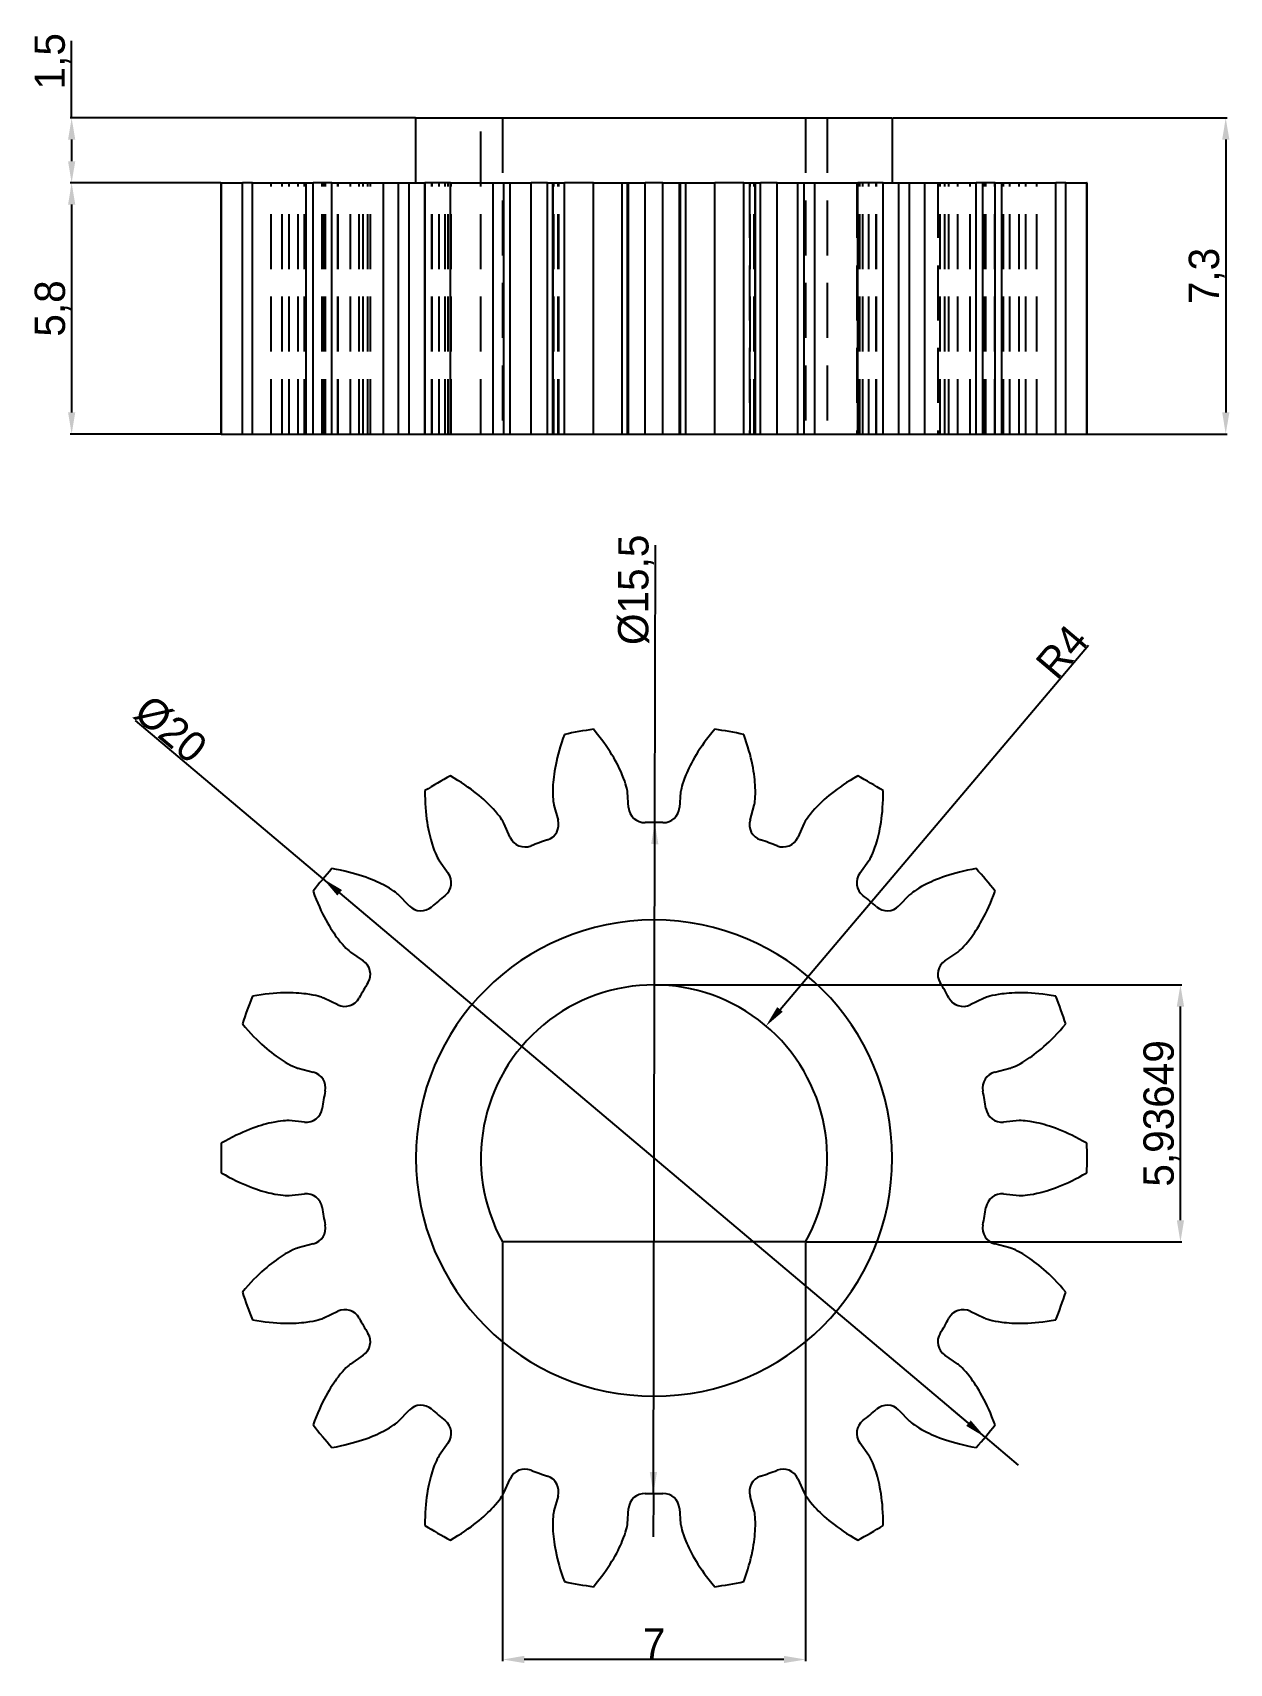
# Model space of a CAD drawing. Header units: millimetres. Extents: x 37 to 175, y 54 to 243.
import ezdxf

# ---------------------------------------------------------------- set-up
doc = ezdxf.new("R2010")
doc.units = ezdxf.units.MM
doc.linetypes.add('HIDDEN', pattern=[9.525, 6.35, -3.175])
doc.layers.get('0').update_dxf_attribs({"color": 253, "lineweight": 70, "true_color": 0x8faf8f})
doc.layers.add('Hidden', color=250, linetype='Continuous', lineweight=70, true_color=0x262626)
doc.styles.add('SpaceClaim ASME CB', font='SpaceClaim ASME.ttf')
doc.dimstyles.new('SpaceClaim ASME CB', dxfattribs={"dimtxt": 0.18, "dimasz": 0.18, "dimexe": 0.18, "dimexo": 0.0625, "dimgap": 0.09, "dimtad": 0, "dimtih": 1, "dimtoh": 1, "dimdec": 4, "dimzin": 0, "dimdsep": 46, "dimtxsty": 'SpaceClaim ASME CB', "dimcen": 0.09, "dimadec": 0, "dimazin": 0, "dimtfac": 1, "dimtdec": 4, "dimtofl": 0, "dimtmove": 0, "dimatfit": 3, "dimfxl": 1, "dimtolj": 1, "dimtzin": 0, "dimarcsym": 0})

# ---------------------------------------------------------------- blocks, each defined once
blk = doc.blocks.new('*D1')
at = {"color": 7, "lineweight": -2}
for p, q in [((41.47, 232.9), (41.47, 241.81)), ((81.17, 232.9), (41.29, 232.9)), ((41.47, 230.4), (41.47, 227.9)), ((58.69, 225.4), (41.29, 225.4))]:
    blk.add_line(p, q, dxfattribs=at)
at = {"color": 7}
for points in [[(41.89, 230.4), (41.06, 230.4), (41.47, 232.9)], [(41.06, 227.9), (41.89, 227.9), (41.47, 225.4)]]:
    blk.add_solid(points, dxfattribs=at)
at = {"layer": 'Defpoints', "color": 0}
for p in [(81.23, 232.9), (41.47, 225.4), (58.75, 225.4)]:
    blk.add_point(p, dxfattribs=at)
at = {"color": 7, "lineweight": 35, "insert": (39.26, 239.45), "char_height": 3.5, "attachment_point": 5, "rotation": 90, "style": 'SpaceClaim ASME CB'}
blk.add_mtext('\\A1;{\\fSpaceClaim ASME CB|b0|i0;1,5}', dxfattribs=at)
blk = doc.blocks.new('*D2')
at = {"color": 7, "lineweight": -2}
for p, q in [((58.69, 225.4), (41.29, 225.4)), ((41.47, 222.9), (41.47, 198.9)), ((58.69, 196.4), (41.29, 196.4))]:
    blk.add_line(p, q, dxfattribs=at)
at = {"color": 7}
for points in [[(41.89, 222.9), (41.06, 222.9), (41.47, 225.4)], [(41.06, 198.9), (41.89, 198.9), (41.47, 196.4)]]:
    blk.add_solid(points, dxfattribs=at)
at = {"layer": 'Defpoints', "color": 0}
for p in [(58.75, 225.4), (41.47, 196.4), (58.75, 196.4)]:
    blk.add_point(p, dxfattribs=at)
at = {"color": 7, "lineweight": 35, "insert": (39.28, 210.9), "char_height": 3.5, "attachment_point": 5, "rotation": 90, "style": 'SpaceClaim ASME CB'}
blk.add_mtext('\\A1;{\\fSpaceClaim ASME CB|b0|i0;5,8}', dxfattribs=at)
blk = doc.blocks.new('*D3')
at = {"color": 7, "lineweight": -2}
for p, q in [((136.29, 232.9), (174.92, 232.9)), ((174.74, 230.4), (174.74, 198.9)), ((112.46, 196.4), (174.92, 196.4))]:
    blk.add_line(p, q, dxfattribs=at)
at = {"color": 7}
for points in [[(175.16, 230.4), (174.33, 230.4), (174.74, 232.9)], [(174.33, 198.9), (175.16, 198.9), (174.74, 196.4)]]:
    blk.add_solid(points, dxfattribs=at)
at = {"layer": 'Defpoints', "color": 0}
for p in [(136.23, 232.9), (112.39, 196.4), (174.74, 196.4)]:
    blk.add_point(p, dxfattribs=at)
at = {"color": 7, "lineweight": 35, "insert": (172.55, 214.65), "char_height": 3.5, "attachment_point": 5, "rotation": 90, "style": 'SpaceClaim ASME CB'}
blk.add_mtext('\\A1;{\\fSpaceClaim ASME CB|b0|i0;7,3}', dxfattribs=at)
blk = doc.blocks.new('*D4')
at = {"color": 7, "lineweight": -2}
blk.add_line((123.27, 129.95), (158.88, 172.01), dxfattribs=at)
at = {"color": 7}
blk.add_solid([(122.95, 130.22), (123.59, 129.68), (121.65, 128.04)], dxfattribs=at)
at = {"layer": 'Defpoints', "color": 0}
for p in [(121.65, 128.04), (108.73, 112.78)]:
    blk.add_point(p, dxfattribs=at)
at = {"color": 7, "lineweight": 35, "insert": (155.82, 171.27), "char_height": 3.5, "attachment_point": 5, "rotation": 49.7445, "style": 'SpaceClaim ASME CB'}
blk.add_mtext('\\A1;{\\fSpaceClaim ASME CB|b0|i0;R4}', dxfattribs=at)
blk = doc.blocks.new('*D5')
at = {"color": 7, "lineweight": -2}
for p, q in [((91.23, 103.04), (91.23, 54.69)), ((126.23, 103.04), (126.23, 54.69)), ((123.73, 54.87), (93.73, 54.87))]:
    blk.add_line(p, q, dxfattribs=at)
at = {"color": 7}
for points in [[(93.73, 55.29), (93.73, 54.46), (91.23, 54.87)], [(123.73, 54.46), (123.73, 55.29), (126.23, 54.87)]]:
    blk.add_solid(points, dxfattribs=at)
at = {"layer": 'Defpoints', "color": 0}
for p in [(91.23, 103.1), (126.23, 103.1), (91.23, 54.87)]:
    blk.add_point(p, dxfattribs=at)
at = {"color": 7, "lineweight": 35, "insert": (108.73, 56.72), "char_height": 3.5, "attachment_point": 5, "style": 'SpaceClaim ASME CB'}
blk.add_mtext('\\A1;{\\fSpaceClaim ASME CB|b0|i0;7}', dxfattribs=at)
blk = doc.blocks.new('*D6')
at = {"color": 7, "lineweight": -2}
for p, q in [((108.79, 132.78), (169.69, 132.78)), ((169.51, 105.6), (169.51, 130.28)), ((126.29, 103.1), (169.69, 103.1))]:
    blk.add_line(p, q, dxfattribs=at)
at = {"color": 7}
for points in [[(169.93, 130.28), (169.09, 130.28), (169.51, 132.78)], [(169.09, 105.6), (169.93, 105.6), (169.51, 103.1)]]:
    blk.add_solid(points, dxfattribs=at)
at = {"layer": 'Defpoints', "color": 0}
for p in [(108.73, 132.78), (169.51, 132.78), (126.23, 103.1)]:
    blk.add_point(p, dxfattribs=at)
at = {"color": 7, "lineweight": 35, "insert": (167.31, 117.94), "char_height": 3.5, "attachment_point": 5, "rotation": 90, "style": 'SpaceClaim ASME CB'}
blk.add_mtext('\\A1;{\\fSpaceClaim ASME CB|b0|i0;5,93649}', dxfattribs=at)
blk = doc.blocks.new('*D7')
at = {"color": 7, "lineweight": -2}
for p, q in [((70.51, 145.03), (48.84, 163.31)), ((146.95, 80.55), (70.51, 145.03)), ((145.04, 82.16), (143.12, 83.78)), ((146.95, 80.55), (150.77, 77.33))]:
    blk.add_line(p, q, dxfattribs=at)
at = {"color": 7}
for points in [[(72.69, 143.74), (72.15, 143.1), (70.51, 145.03)], [(144.77, 81.85), (145.3, 82.48), (146.95, 80.55)]]:
    blk.add_solid(points, dxfattribs=at)
at = {"layer": 'Defpoints', "color": 0}
for p in [(70.51, 145.03), (146.95, 80.55)]:
    blk.add_point(p, dxfattribs=at)
at = {"color": 7, "lineweight": 35, "insert": (52.9, 162.3), "char_height": 3.5, "attachment_point": 5, "rotation": 319.8508, "style": 'SpaceClaim ASME CB'}
blk.add_mtext('\\A1;{\\fSpaceClaim ASME CB|b0|i0;%%c20}', dxfattribs=at)
blk = doc.blocks.new('*D8')
at = {"color": 7, "lineweight": -2}
for p, q in [((108.81, 151.54), (108.88, 183.57)), ((108.65, 74.04), (108.81, 151.54)), ((108.65, 76.54), (108.66, 79.04)), ((108.65, 74.04), (108.63, 69.04))]:
    blk.add_line(p, q, dxfattribs=at)
at = {"color": 7}
for points in [[(109.22, 149.03), (108.39, 149.04), (108.81, 151.54)], [(108.23, 76.54), (109.07, 76.53), (108.65, 74.04)]]:
    blk.add_solid(points, dxfattribs=at)
at = {"layer": 'Defpoints', "color": 0}
for p in [(108.81, 151.54), (108.65, 74.04)]:
    blk.add_point(p, dxfattribs=at)
at = {"color": 7, "lineweight": 35, "insert": (106.65, 178.41), "char_height": 3.5, "attachment_point": 5, "rotation": 89.8797, "style": 'SpaceClaim ASME CB'}
blk.add_mtext('\\A1;{\\fSpaceClaim ASME CB|b0|i0;%%c15,5}', dxfattribs=at)

msp = doc.modelspace()

# ---------------------------------------------------------------- linework, layer by layer
at = {"color": 250, "lineweight": -3, "true_color": 0x262626}
for p, q in [((81.227693, 225.399068), (81.227693, 232.899069)), ((136.227693, 232.899068), (81.227693, 232.899068)), ((136.227693, 232.899069), (136.227693, 225.399068)), ((58.721038, 225.399068), (58.750001, 225.399068)), ((58.721038, 225.399068), (58.721038, 196.399068)), ((58.750001, 225.399068), (61.184335, 225.399068)), ((58.750001, 196.399068), (58.750001, 225.399068)), ((62.345956, 225.399068), (61.181975, 225.399068)), ((61.181975, 196.399068), (61.181975, 225.399068)), ((62.345956, 225.399068), (68.569789, 225.399068)), ((62.345956, 196.399068), (62.345956, 225.399068)), ((68.569789, 225.399068), (69.349263, 225.399068)), ((68.569789, 196.399068), (68.569789, 225.399068)), ((71.536114, 225.399068), (69.348545, 225.399068)), ((69.348545, 196.399068), (69.348545, 225.399068)), ((71.536114, 225.399068), (77.472846, 225.399068)), ((71.536114, 196.399068), (71.536114, 225.399068)), ((77.472846, 225.399068), (79.211555, 225.399068)), ((77.472846, 196.399068), (77.472846, 225.399068)), ((79.211555, 225.399068), (80.461969, 225.399068)), ((79.211555, 196.399068), (79.211555, 225.399068)), ((80.461969, 225.399068), (82.266792, 225.399068)), ((80.461969, 196.399068), (80.461969, 225.399068)), ((82.264527, 225.399068), (82.264527, 196.399068)), ((85.212007, 225.399068), (82.264703, 225.399068)), ((82.264703, 196.399068), (82.264703, 225.399068)), ((85.212007, 225.399068), (90.145581, 225.399068)), ((85.212007, 196.399068), (85.212007, 225.399068)), ((90.145581, 225.399068), (91.389945, 225.399068)), ((90.145581, 196.399068), (90.145581, 225.399068)), ((91.389945, 225.399068), (92.126198, 225.399068)), ((91.389945, 196.399068), (91.389945, 225.399068)), ((92.126198, 225.399068), (94.522585, 225.399068)), ((92.126198, 196.399068), (92.126198, 225.399068)), ((96.433395, 225.399068), (94.522585, 225.399068)), ((94.522585, 196.399068), (94.522585, 225.399068)), ((96.433395, 225.399068), (97.027049, 225.399068)), ((96.433395, 196.399068), (96.433395, 225.399068)), ((97.026256, 225.399068), (97.026256, 196.399068)), ((97.037728, 225.399068), (98.372569, 225.399068)), ((97.037728, 196.399068), (97.037728, 225.399068)), ((101.724119, 225.399068), (98.372569, 225.399068)), ((98.372569, 196.399068), (98.372569, 225.399068)), ((101.724119, 225.399068), (105.059473, 225.399068)), ((101.724119, 196.399068), (101.724119, 225.399068)), ((105.059473, 225.399068), (105.659405, 225.399068)), ((105.059473, 196.399068), (105.059473, 225.399068)), ((105.659405, 225.399068), (105.792693, 225.399068)), ((105.659405, 196.399068), (105.659405, 225.399068)), ((105.792693, 225.399068), (107.709987, 225.399068)), ((105.792693, 196.399068), (105.792693, 225.399068)), ((109.743429, 225.399068), (107.709987, 225.399068)), ((107.709987, 196.399068), (107.709987, 225.399068)), ((109.743429, 225.399068), (111.660723, 225.399068)), ((109.743429, 196.399068), (109.743429, 225.399068)), ((111.660723, 225.399068), (111.794011, 225.399068)), ((111.660723, 196.399068), (111.660723, 225.399068)), ((111.794011, 225.399068), (112.393943, 225.399068)), ((111.794011, 196.399068), (111.794011, 225.399068)), ((112.393943, 225.399068), (115.729297, 225.399068)), ((112.393943, 196.399068), (112.393943, 225.399068)), ((119.080847, 225.399068), (115.729297, 225.399068)), ((115.729297, 196.399068), (115.729297, 225.399068)), ((119.080847, 225.399068), (120.415688, 225.399068)), ((119.080847, 196.399068), (119.080847, 225.399068)), ((120.415688, 196.399068), (120.415688, 225.399068)), ((120.427113, 225.399068), (121.020021, 225.399068)), ((120.42716, 196.399068), (120.42716, 225.399068)), ((122.930831, 225.399068), (121.020021, 225.399068)), ((121.020021, 196.399068), (121.020021, 225.399068)), ((122.930831, 225.399068), (125.327218, 225.399068)), ((122.930831, 196.399068), (122.930831, 225.399068)), ((125.327218, 225.399068), (126.063471, 225.399068)), ((125.327218, 196.399068), (125.327218, 225.399068)), ((126.063471, 225.399068), (127.307836, 225.399068)), ((126.063471, 196.399068), (126.063471, 225.399068)), ((127.307836, 225.399068), (132.241409, 225.399068)), ((127.307836, 196.399068), (127.307836, 225.399068)), ((135.188714, 225.399068), (132.241409, 225.399068)), ((132.241409, 196.399068), (132.241409, 225.399068)), ((135.188714, 196.399068), (135.188714, 225.399068)), ((135.188867, 225.399068), (136.991447, 225.399068)), ((135.188889, 196.399068), (135.188889, 225.399068)), ((136.991447, 225.399068), (138.241861, 225.399068)), ((136.991447, 196.399068), (136.991447, 225.399068)), ((138.241861, 225.399068), (139.98057, 225.399068)), ((138.241861, 196.399068), (138.241861, 225.399068)), ((139.98057, 225.399068), (145.917302, 225.399068)), ((139.98057, 196.399068), (139.98057, 225.399068)), ((148.104871, 225.399068), (145.917302, 225.399068)), ((145.917302, 196.399068), (145.917302, 225.399068)), ((148.104793, 225.399068), (148.883627, 225.399068)), ((148.104871, 196.399068), (148.104871, 225.399068)), ((148.883627, 225.399068), (155.10746, 225.399068)), ((148.883627, 196.399068), (148.883627, 225.399068)), ((156.271441, 225.399068), (155.10746, 225.399068)), ((155.10746, 196.399068), (155.10746, 225.399068)), ((156.271403, 225.399068), (158.703415, 225.399068)), ((156.271441, 196.399068), (156.271441, 225.399068)), ((158.732379, 225.399068), (158.703415, 225.399068)), ((158.703415, 196.399068), (158.703415, 225.399068)), ((158.732379, 196.399068), (158.732379, 225.399068)), ((58.721038, 196.399068), (58.750001, 196.399068)), ((58.750001, 196.399068), (61.18259, 196.399068)), ((61.181975, 196.399068), (62.345956, 196.399068)), ((62.345956, 196.399068), (68.569789, 196.399068)), ((68.569789, 196.399068), (69.349263, 196.399068)), ((69.348545, 196.399068), (71.536114, 196.399068)), ((71.536114, 196.399068), (77.472846, 196.399068)), ((77.472846, 196.399068), (79.211555, 196.399068)), ((79.211555, 196.399068), (80.461969, 196.399068)), ((80.461969, 196.399068), (82.436946, 196.399068)), ((82.264703, 196.399068), (85.212007, 196.399068)), ((85.212007, 196.399068), (90.145581, 196.399068)), ((90.145581, 196.399068), (91.389945, 196.399068)), ((91.389945, 196.399068), (92.126198, 196.399068)), ((92.126198, 196.399068), (94.522585, 196.399068)), ((94.522585, 196.399068), (96.433395, 196.399068)), ((96.433395, 196.399068), (97.038194, 196.399068)), ((97.035365, 196.399068), (97.154589, 196.399068)), ((97.037728, 196.399068), (98.372569, 196.399068)), ((98.372569, 196.399068), (101.724119, 196.399068)), ((101.724119, 196.399068), (105.059473, 196.399068)), ((105.059473, 196.399068), (105.659405, 196.399068)), ((105.659405, 196.399068), (105.792693, 196.399068)), ((105.792693, 196.399068), (107.709987, 196.399068)), ((107.709987, 196.399068), (109.743429, 196.399068)), ((109.743429, 196.399068), (111.660723, 196.399068)), ((111.660723, 196.399068), (111.794011, 196.399068)), ((111.794011, 196.399068), (112.393943, 196.399068)), ((112.393943, 196.399068), (115.729297, 196.399068)), ((115.729297, 196.399068), (119.080847, 196.399068)), ((119.080847, 196.399068), (120.415688, 196.399068)), ((120.298827, 196.399068), (120.417711, 196.399068)), ((120.415265, 196.399068), (121.020021, 196.399068)), ((121.020021, 196.399068), (122.930831, 196.399068)), ((122.930831, 196.399068), (125.327218, 196.399068)), ((125.327218, 196.399068), (126.063471, 196.399068)), ((126.063471, 196.399068), (127.307836, 196.399068)), ((127.307836, 196.399068), (132.241409, 196.399068)), ((132.241409, 196.399068), (135.188714, 196.399068)), ((135.18682, 196.399068), (136.991447, 196.399068)), ((136.991447, 196.399068), (138.241861, 196.399068)), ((138.241861, 196.399068), (139.98057, 196.399068)), ((139.98057, 196.399068), (145.917302, 196.399068)), ((145.917302, 196.399068), (148.104871, 196.399068)), ((148.10417, 196.399068), (148.883627, 196.399068)), ((148.883627, 196.399068), (155.10746, 196.399068)), ((155.10746, 196.399068), (156.271441, 196.399068)), ((156.270844, 196.399068), (158.703415, 196.399068)), ((158.732379, 196.399068), (158.703415, 196.399068)), ((105.792693, 153.26122), (105.659405, 155.047672)), ((111.794011, 155.047672), (111.660723, 153.26122)), ((97.154589, 153.548044), (97.640342, 151.82374)), ((119.813074, 151.82374), (120.298827, 153.548044)), ((92.126198, 149.816756), (91.389945, 151.449885)), ((126.063471, 151.449885), (125.327218, 149.816756)), ((83.910935, 147.131877), (84.95714, 145.677699)), ((132.496276, 145.677699), (133.542481, 147.131877)), ((80.461969, 141.905802), (79.211555, 143.188628)), ((138.241861, 143.188628), (136.991447, 141.905802)), ((73.66043, 136.573056), (75.140899, 135.564398)), ((142.312517, 135.564398), (143.792986, 136.573056)), ((72.206885, 130.482536), (70.593127, 131.260331)), ((146.860289, 131.260331), (145.246532, 130.482536)), ((67.639436, 123.14513), (69.375603, 122.703652)), ((148.077814, 122.703652), (149.813981, 123.14513)), ((68.35663, 116.924772), (66.574173, 117.103723)), ((150.879244, 117.103723), (149.096786, 116.924772)), ((66.574173, 108.467706), (68.35663, 108.646657)), ((149.096786, 108.646657), (150.879244, 108.467706)), ((69.375603, 102.867776), (67.639436, 102.426299)), ((126.227693, 103.097672), (91.227693, 103.097672)), ((149.813981, 102.426299), (148.077814, 102.867776)), ((70.593127, 94.311097), (72.206885, 95.088893)), ((145.246532, 95.088893), (146.860289, 94.311097)), ((75.140899, 90.00703), (73.66043, 88.998373)), ((143.792986, 88.998373), (142.312517, 90.00703)), ((79.211555, 82.3828), (80.461969, 83.665626)), ((136.991447, 83.665626), (138.241861, 82.3828)), ((84.95714, 79.89373), (83.910935, 78.439552)), ((133.542481, 78.439552), (132.496276, 79.89373)), ((91.389945, 74.121543), (92.126198, 75.754672)), ((125.327218, 75.754672), (126.063471, 74.121543)), ((97.640342, 73.747688), (97.154589, 72.023385)), ((120.298827, 72.023385), (119.813074, 73.747688)), ((105.659405, 70.523756), (105.792693, 72.310209)), ((111.660723, 72.310209), (111.794011, 70.523756))]:
    msp.add_line(p, q, dxfattribs=at)
at = {"color": 250, "lineweight": -3, "true_color": 0x262626, "extrusion": (0, 0, -1)}
msp.add_circle((-108.727693, 112.78013), 27.5, dxfattribs=at)
at = {"color": 250, "lineweight": -3, "true_color": 0x262626}
for centre, radius, start, end in [((108.725723, 112.791299), 50, 98.0497026, 101.9502974), ((108.727693, 112.791299), 50, 78.0497026, 81.9502974), ((108.723873, 112.790625), 50, 118.0497026, 121.9502974), ((108.729543, 112.790625), 50, 58.0497026, 61.9502974), ((107.662787, 153.396779), 1.875, 184.14601071, 271.44250228), ((109.790629, 153.396779), 1.875, 268.55749772, 355.85398929), ((95.836665, 151.311515), 1.875, 288.55749772, 15.85398929), ((108.726708, 112.785714), 38.75, 88.49650359, 91.50349641), ((121.616751, 151.311515), 1.875, 164.14601071, 251.44250228), ((93.837147, 150.58375), 1.875, 204.14601071, 291.44250228), ((108.726708, 112.785714), 38.75, 108.49650359, 111.50349641), ((108.726708, 112.785714), 38.75, 68.49650359, 71.50349641), ((123.616269, 150.58375), 1.875, 248.55749772, 335.85398929), ((108.722364, 112.789359), 50, 138.0497026, 141.9502974), ((83.43743, 144.579471), 1.875, 308.55749772, 35.85398929), ((134.015987, 144.579471), 1.875, 144.14601071, 231.44250228), ((108.731052, 112.789359), 50, 38.0497026, 41.9502974), ((81.807407, 143.21172), 1.875, 224.14601071, 311.44250228), ((108.726708, 112.785714), 38.75, 128.49650359, 131.50349641), ((108.726708, 112.785714), 38.75, 48.49650359, 51.50349641), ((135.646009, 143.21172), 1.875, 228.55749772, 315.85398929), ((74.088455, 134.01263), 1.875, 328.55749772, 55.85398929), ((143.364961, 134.01263), 1.875, 124.14601071, 211.44250228), ((108.726708, 112.785714), 38.75, 148.49650359, 151.50349641), ((108.727693, 112.78013), 20, 331.04497563, 208.95502437), ((108.726708, 112.785714), 38.75, 28.49650359, 31.50349641), ((108.72138, 112.787654), 50, 158.0497026, 161.9502974), ((73.024533, 132.169864), 1.875, 244.14601071, 331.44250228), ((144.428883, 132.169864), 1.875, 208.55749772, 295.85398929), ((108.732037, 112.787654), 50, 18.0497026, 21.9502974), ((68.917364, 120.88551), 1.875, 348.55749772, 75.85398929), ((148.536052, 120.88551), 1.875, 104.14601071, 191.44250228), ((108.726708, 112.785714), 38.75, 168.49650359, 171.50349641), ((108.726708, 112.785714), 38.75, 8.49650359, 11.50349641), ((68.547868, 118.789994), 1.875, 264.14601071, 351.44250228), ((148.905548, 118.789994), 1.875, 188.55749772, 275.85398929), ((108.721038, 112.785714), 50, 178.0497026, 181.9502974), ((108.732379, 112.785714), 50, 358.0497026, 1.9502974), ((68.547868, 106.781435), 1.875, 8.55749772, 95.85398929), ((148.905548, 106.781435), 1.875, 84.14601071, 171.44250228), ((108.726708, 112.785714), 38.75, 188.49650359, 191.50349641), ((108.726708, 112.785714), 38.75, 348.49650359, 351.50349641), ((68.917364, 104.685919), 1.875, 284.14601071, 11.44250228), ((148.536052, 104.685919), 1.875, 168.55749772, 255.85398929), ((108.72138, 112.783775), 50, 198.0497026, 201.9502974), ((108.732037, 112.783775), 50, 338.0497026, 341.9502974), ((73.024533, 93.401565), 1.875, 28.55749772, 115.85398929), ((108.726708, 112.785714), 38.75, 208.49650359, 211.50349641), ((108.726708, 112.785714), 38.75, 328.49650359, 331.50349641), ((144.428883, 93.401565), 1.875, 64.14601071, 151.44250228), ((74.088455, 91.558799), 1.875, 304.14601071, 31.44250228), ((143.364961, 91.558799), 1.875, 148.55749772, 235.85398929), ((81.807407, 82.359709), 1.875, 48.55749772, 135.85398929), ((108.726708, 112.785714), 38.75, 228.49650359, 231.50349641), ((108.726708, 112.785714), 38.75, 308.49650359, 311.50349641), ((135.646009, 82.359709), 1.875, 44.14601071, 131.44250228), ((108.722364, 112.782069), 50, 218.0497026, 221.9502974), ((83.43743, 80.991958), 1.875, 324.14601071, 51.44250228), ((134.015987, 80.991958), 1.875, 128.55749772, 215.85398929), ((108.731052, 112.782069), 50, 318.0497026, 321.9502974), ((93.837147, 74.987679), 1.875, 68.55749772, 155.85398929), ((108.726708, 112.785714), 38.75, 248.49650359, 251.50349641), ((95.836665, 74.259913), 1.875, 344.14601071, 71.44250228), ((121.616751, 74.259913), 1.875, 108.55749772, 195.85398929), ((108.726708, 112.785714), 38.75, 288.49650359, 291.50349641), ((123.616269, 74.987679), 1.875, 24.14601071, 111.44250228), ((107.662787, 72.174649), 1.875, 88.55749772, 175.85398929), ((108.726708, 112.785714), 38.75, 268.49650359, 271.50349641), ((109.790629, 72.174649), 1.875, 4.14601071, 91.44250228), ((108.723873, 112.780804), 50, 238.0497026, 241.9502974), ((108.729543, 112.780804), 50, 298.0497026, 301.9502974), ((108.725723, 112.78013), 50, 258.0497026, 261.9502974), ((108.727693, 112.78013), 50, 278.0497026, 281.9502974)]:
    msp.add_arc(centre, radius, start, end, dxfattribs=at)
for points, degree in [([(82.264527, 225.399068), (82.264562, 225.399068), (82.264597, 225.399068), (82.264632, 225.399068), (82.264667, 225.399068), (82.264703, 225.399068)], 5), ([(135.188714, 225.399068), (135.188749, 225.399068), (135.188784, 225.399068), (135.188819, 225.399068), (135.188854, 225.399068), (135.188889, 225.399068)], 5), ([(82.264527, 196.399068), (82.264562, 196.399068), (82.264597, 196.399068), (82.264632, 196.399068), (82.264667, 196.399068), (82.264703, 196.399068)], 5), ([(97.026256, 196.399068), (97.028551, 196.399068), (97.030845, 196.399068), (97.033139, 196.399068), (97.035434, 196.399068), (97.037728, 196.399068)], 5), ([(120.415688, 196.399068), (120.417982, 196.399068), (120.420277, 196.399068), (120.422571, 196.399068), (120.424866, 196.399068), (120.42716, 196.399068)], 5), ([(135.188714, 196.399068), (135.188749, 196.399068), (135.188784, 196.399068), (135.188819, 196.399068), (135.188854, 196.399068), (135.188889, 196.399068)], 5), ([(105.059473, 157.037651), (104.520147, 158.335955), (103.529322, 160.162797), (101.724119, 162.298647)], 3), ([(115.729297, 162.298647), (113.924095, 160.162797), (112.933269, 158.335955), (112.393943, 157.037651)], 3), ([(98.372569, 161.707678), (97.406737, 159.08322), (97.100482, 157.027668), (97.037728, 155.623201)], 3), ([(120.415688, 155.623201), (120.352934, 157.027668), (120.046679, 159.08322), (119.080847, 161.707678)], 3), ([(90.145581, 153.114664), (89.194734, 154.150211), (87.638846, 155.527998), (85.212007, 156.917625)], 3), ([(105.659405, 155.047672), (105.628366, 155.274195), (105.506498, 155.950698), (105.059473, 157.037651)], 3), ([(112.393943, 157.037651), (111.946918, 155.950698), (111.82505, 155.274195), (111.794011, 155.047672)], 3), ([(132.241409, 156.917625), (129.81457, 155.527998), (128.258682, 154.150211), (127.307836, 153.114664)], 3), ([(82.264703, 155.215998), (82.254736, 152.419481), (82.66999, 150.383148), (83.091377, 149.041918)], 3), ([(97.037728, 155.623201), (96.989421, 154.448908), (97.106281, 153.771522), (97.154589, 153.548044)], 3), ([(120.298827, 153.548044), (120.347135, 153.771522), (120.463995, 154.448908), (120.415688, 155.623201)], 3), ([(134.36204, 149.041918), (134.783426, 150.383148), (135.198681, 152.419481), (135.188714, 155.215998)], 3), ([(91.389945, 151.449885), (91.283302, 151.652131), (90.937407, 152.246155), (90.145581, 153.114664)], 3), ([(127.307836, 153.114664), (126.516009, 152.246155), (126.170114, 151.652131), (126.063471, 151.449885)], 3), ([(83.091377, 149.041918), (83.447615, 147.921921), (83.789107, 147.325355), (83.910935, 147.131877)], 3), ([(133.542481, 147.131877), (133.664309, 147.325355), (134.005801, 147.921921), (134.36204, 149.041918)], 3), ([(77.472846, 144.327411), (76.225165, 144.975298), (74.291878, 145.737849), (71.536114, 146.213644)], 3), ([(145.917302, 146.213644), (143.161539, 145.737849), (141.228251, 144.975298), (139.98057, 144.327411)], 3), ([(69.348545, 143.6066), (70.295644, 140.975324), (71.382323, 139.203823), (72.237024, 138.087601)], 3), ([(79.211555, 143.188628), (79.042171, 143.342203), (78.513967, 143.7821), (77.472846, 144.327411)], 3), ([(139.98057, 144.327411), (138.939449, 143.7821), (138.411245, 143.342203), (138.241861, 143.188628)], 3), ([(145.216392, 138.087601), (146.071093, 139.203823), (147.157772, 140.975324), (148.104871, 143.6066)], 3), ([(72.237024, 138.087601), (72.95484, 137.15699), (73.479776, 136.713198), (73.66043, 136.573056)], 3), ([(143.792986, 136.573056), (143.973641, 136.713198), (144.498576, 137.15699), (145.216392, 138.087601)], 3), ([(68.569789, 131.735764), (67.175762, 131.917846), (65.098258, 131.973187), (62.345956, 131.477761)], 3), ([(155.10746, 131.477761), (152.355158, 131.973187), (150.277654, 131.917846), (148.883627, 131.735764)], 3), ([(70.593127, 131.260331), (70.381433, 131.346712), (69.73463, 131.579423), (68.569789, 131.735764)], 3), ([(148.883627, 131.735764), (147.718786, 131.579423), (147.071983, 131.346712), (146.860289, 131.260331)], 3), ([(61.181975, 128.279748), (62.971907, 126.131085), (64.59894, 124.838084), (65.783866, 124.081504)], 3), ([(151.66955, 124.081504), (152.854476, 124.838084), (154.481509, 126.131085), (156.271441, 128.279748)], 3), ([(65.783866, 124.081504), (66.776681, 123.452523), (67.421744, 123.215033), (67.639436, 123.14513)], 3), ([(149.813981, 123.14513), (150.031672, 123.215033), (150.676736, 123.452523), (151.66955, 124.081504)], 3), ([(64.510249, 116.858461), (63.138016, 116.552777), (61.166873, 115.894232), (58.750001, 114.487341)], 3), ([(66.574173, 117.103723), (66.345701, 117.11249), (65.658313, 117.109948), (64.510249, 116.858461)], 3), ([(152.943167, 116.858461), (151.795103, 117.109948), (151.107715, 117.11249), (150.879244, 117.103723)], 3), ([(158.703415, 114.487341), (156.286543, 115.894232), (154.3154, 116.552777), (152.943167, 116.858461)], 3), ([(58.750001, 111.084087), (61.166873, 109.677197), (63.138016, 109.018652), (64.510249, 108.712968)], 3), ([(152.943167, 108.712968), (154.3154, 109.018652), (156.286543, 109.677197), (158.703415, 111.084087)], 3), ([(64.510249, 108.712968), (65.658313, 108.461481), (66.345701, 108.458939), (66.574173, 108.467706)], 3), ([(150.879244, 108.467706), (151.107715, 108.458939), (151.795103, 108.461481), (152.943167, 108.712968)], 3), ([(67.639436, 102.426299), (67.421744, 102.356396), (66.776681, 102.118906), (65.783866, 101.489925)], 3), ([(151.66955, 101.489925), (150.676736, 102.118906), (150.031672, 102.356396), (149.813981, 102.426299)], 3), ([(65.783866, 101.489925), (64.59894, 100.733344), (62.971907, 99.440344), (61.181975, 97.29168)], 3), ([(156.271441, 97.29168), (154.481509, 99.440344), (152.854476, 100.733344), (151.66955, 101.489925)], 3), ([(68.569789, 93.835665), (69.73463, 93.992006), (70.381433, 94.224717), (70.593127, 94.311097)], 3), ([(146.860289, 94.311097), (147.071983, 94.224717), (147.718786, 93.992006), (148.883627, 93.835665)], 3), ([(62.345956, 94.093668), (65.098258, 93.598242), (67.175762, 93.653583), (68.569789, 93.835665)], 3), ([(148.883627, 93.835665), (150.277654, 93.653583), (152.355158, 93.598242), (155.10746, 94.093668)], 3), ([(73.66043, 88.998373), (73.479776, 88.858231), (72.95484, 88.414439), (72.237024, 87.483827)], 3), ([(145.216392, 87.483827), (144.498576, 88.414439), (143.973641, 88.858231), (143.792986, 88.998373)], 3), ([(72.237024, 87.483827), (71.382323, 86.367605), (70.295644, 84.596104), (69.348545, 81.964828)], 3), ([(148.104871, 81.964828), (147.157772, 84.596104), (146.071093, 86.367605), (145.216392, 87.483827)], 3), ([(71.536114, 79.357785), (74.291878, 79.833579), (76.225165, 80.596131), (77.472846, 81.244017)], 3), ([(77.472846, 81.244017), (78.513967, 81.789329), (79.042171, 82.229226), (79.211555, 82.3828)], 3), ([(138.241861, 82.3828), (138.411245, 82.229226), (138.939449, 81.789329), (139.98057, 81.244017)], 3), ([(139.98057, 81.244017), (141.228251, 80.596131), (143.161539, 79.833579), (145.917302, 79.357785)], 3), ([(83.910935, 78.439552), (83.789107, 78.246074), (83.447615, 77.649507), (83.091377, 76.529511)], 3), ([(134.36204, 76.529511), (134.005801, 77.649507), (133.664309, 78.246074), (133.542481, 78.439552)], 3), ([(83.091377, 76.529511), (82.66999, 75.18828), (82.254736, 73.151948), (82.264703, 70.35543)], 3), ([(135.188714, 70.35543), (135.198681, 73.151948), (134.783426, 75.18828), (134.36204, 76.529511)], 3), ([(90.145581, 72.456764), (90.937407, 73.325274), (91.283302, 73.919298), (91.389945, 74.121543)], 3), ([(126.063471, 74.121543), (126.170114, 73.919298), (126.516009, 73.325274), (127.307836, 72.456764)], 3), ([(85.212007, 68.653803), (87.638846, 70.04343), (89.194734, 71.421218), (90.145581, 72.456764)], 3), ([(97.154589, 72.023385), (97.106281, 71.799907), (96.989421, 71.122521), (97.037728, 69.948228)], 3), ([(120.415688, 69.948228), (120.463995, 71.122521), (120.347135, 71.799907), (120.298827, 72.023385)], 3), ([(127.307836, 72.456764), (128.258682, 71.421218), (129.81457, 70.04343), (132.241409, 68.653803)], 3), ([(97.037728, 69.948228), (97.100482, 68.543761), (97.406737, 66.488209), (98.372569, 63.86375)], 3), ([(105.059473, 68.533778), (105.506498, 69.62073), (105.628366, 70.297234), (105.659405, 70.523756)], 3), ([(111.794011, 70.523756), (111.82505, 70.297234), (111.946918, 69.62073), (112.393943, 68.533778)], 3), ([(119.080847, 63.86375), (120.046679, 66.488209), (120.352934, 68.543761), (120.415688, 69.948228)], 3), ([(101.724119, 63.272782), (103.529322, 65.408632), (104.520147, 67.235474), (105.059473, 68.533778)], 3), ([(112.393943, 68.533778), (112.933269, 67.235474), (113.924095, 65.408632), (115.729297, 63.272782)], 3)]:
    msp.add_open_spline(points, degree=degree, dxfattribs=at)
at = {"layer": 'Hidden', "linetype": 'HIDDEN', "lineweight": -3}
for p, q in [((88.727692, 196.399068), (88.727692, 232.899069)), ((91.227693, 232.899068), (91.227693, 196.399068)), ((126.227693, 232.899068), (126.227693, 196.399068)), ((128.727694, 232.899069), (128.727694, 196.399068)), ((58.750001, 196.399068), (58.750001, 225.399068)), ((61.181975, 196.399068), (61.181975, 225.399068)), ((62.345956, 196.399068), (62.345956, 225.399068)), ((64.510249, 196.399068), (64.510249, 225.399068)), ((64.510249, 196.399068), (64.510249, 225.399068)), ((65.783866, 196.399068), (65.783866, 225.399068)), ((65.783866, 196.399068), (65.783866, 225.399068)), ((66.574173, 196.399068), (66.574173, 225.399068)), ((66.574173, 196.399068), (66.574173, 225.399068)), ((67.639436, 196.399068), (67.639436, 225.399068)), ((67.639436, 196.399068), (67.639436, 225.399068)), ((68.35663, 196.399068), (68.35663, 225.399068)), ((68.35663, 196.399068), (68.35663, 225.399068)), ((68.569789, 196.399068), (68.569789, 225.399068)), ((69.348545, 196.399068), (69.348545, 225.399068)), ((69.375603, 196.399068), (69.375603, 225.399068)), ((69.375603, 196.399068), (69.375603, 225.399068)), ((70.401994, 196.399068), (70.401994, 225.399068)), ((70.401994, 196.399068), (70.401994, 225.399068)), ((70.593127, 196.399068), (70.593127, 225.399068)), ((70.593127, 196.399068), (70.593127, 225.399068)), ((70.755097, 196.399068), (70.755097, 225.399068)), ((70.755097, 196.399068), (70.755097, 225.399068)), ((70.792364, 196.399068), (70.792364, 225.399068)), ((70.792364, 196.399068), (70.792364, 225.399068)), ((71.536114, 196.399068), (71.536114, 225.399068)), ((72.206885, 196.399068), (72.206885, 225.399068)), ((72.206885, 196.399068), (72.206885, 225.399068)), ((72.237024, 196.399068), (72.237024, 225.399068)), ((72.237024, 196.399068), (72.237024, 225.399068)), ((73.66043, 196.399068), (73.66043, 225.399068)), ((73.66043, 196.399068), (73.66043, 225.399068)), ((74.671417, 196.399068), (74.671417, 225.399068)), ((74.671417, 196.399068), (74.671417, 225.399068)), ((75.140899, 196.399068), (75.140899, 225.399068)), ((75.140899, 196.399068), (75.140899, 225.399068)), ((75.688137, 196.399068), (75.688137, 225.399068)), ((75.688137, 196.399068), (75.688137, 225.399068)), ((75.963455, 196.399068), (75.963455, 225.399068)), ((75.963455, 196.399068), (75.963455, 225.399068)), ((77.472846, 196.399068), (77.472846, 225.399068)), ((79.211555, 196.399068), (79.211555, 225.399068)), ((80.461969, 196.399068), (80.461969, 225.399068)), ((82.264527, 225.399068), (82.264527, 196.399068)), ((82.264703, 196.399068), (82.264703, 225.399068)), ((83.04841, 196.399068), (83.04841, 225.399068)), ((83.04841, 196.399068), (83.04841, 225.399068)), ((83.091377, 196.399068), (83.091377, 225.399068)), ((83.091377, 196.399068), (83.091377, 225.399068)), ((83.910935, 196.399068), (83.910935, 225.399068)), ((83.910935, 196.399068), (83.910935, 225.399068)), ((84.606117, 196.399068), (84.606117, 225.399068)), ((84.606117, 196.399068), (84.606117, 225.399068)), ((84.95714, 196.399068), (84.95714, 225.399068)), ((84.95714, 196.399068), (84.95714, 225.399068)), ((85.212007, 196.399068), (85.212007, 225.399068)), ((85.31243, 196.399068), (85.31243, 225.399068)), ((85.31243, 196.399068), (85.31243, 225.399068)), ((90.145581, 196.399068), (90.145581, 225.399068)), ((91.389945, 196.399068), (91.389945, 225.399068)), ((92.126198, 196.399068), (92.126198, 225.399068)), ((94.522585, 196.399068), (94.522585, 225.399068)), ((96.433395, 196.399068), (96.433395, 225.399068)), ((97.026256, 225.399068), (97.026256, 196.399068)), ((97.027049, 225.399068), (97.038636, 225.399068)), ((97.037728, 196.399068), (97.037728, 225.399068)), ((97.154589, 196.399068), (97.154589, 225.399068)), ((97.154589, 196.399068), (97.154589, 225.399068)), ((97.640342, 196.399068), (97.640342, 225.399068)), ((97.640342, 196.399068), (97.640342, 225.399068)), ((97.711665, 196.399068), (97.711665, 225.399068)), ((97.711665, 196.399068), (97.711665, 225.399068)), ((98.372569, 196.399068), (98.372569, 225.399068)), ((101.724119, 196.399068), (101.724119, 225.399068)), ((105.059473, 196.399068), (105.059473, 225.399068)), ((105.659405, 196.399068), (105.659405, 225.399068)), ((105.792693, 196.399068), (105.792693, 225.399068)), ((107.709987, 196.399068), (107.709987, 225.399068)), ((109.743429, 196.399068), (109.743429, 225.399068)), ((111.660723, 196.399068), (111.660723, 225.399068)), ((111.794011, 196.399068), (111.794011, 225.399068)), ((112.393943, 196.399068), (112.393943, 225.399068)), ((115.729297, 196.399068), (115.729297, 225.399068)), ((119.080847, 196.399068), (119.080847, 225.399068)), ((119.741751, 225.399068), (119.741751, 196.399068)), ((119.741751, 225.399068), (119.741751, 196.399068)), ((119.813074, 196.399068), (119.813074, 225.399068)), ((119.813074, 196.399068), (119.813074, 225.399068)), ((120.298827, 196.399068), (120.298827, 225.399068)), ((120.298827, 196.399068), (120.298827, 225.399068)), ((120.415688, 196.399068), (120.415688, 225.399068)), ((120.42716, 196.399068), (120.42716, 225.399068)), ((121.020021, 196.399068), (121.020021, 225.399068)), ((122.930831, 196.399068), (122.930831, 225.399068)), ((125.327218, 196.399068), (125.327218, 225.399068)), ((126.063471, 196.399068), (126.063471, 225.399068)), ((127.307836, 196.399068), (127.307836, 225.399068)), ((132.140987, 225.399068), (132.140987, 196.399068)), ((132.140987, 225.399068), (132.140987, 196.399068)), ((132.241409, 196.399068), (132.241409, 225.399068)), ((132.496276, 196.399068), (132.496276, 225.399068)), ((132.496276, 196.399068), (132.496276, 225.399068)), ((132.8473, 196.399068), (132.8473, 225.399068)), ((132.8473, 196.399068), (132.8473, 225.399068)), ((133.542481, 196.399068), (133.542481, 225.399068)), ((133.542481, 196.399068), (133.542481, 225.399068)), ((134.36204, 196.399068), (134.36204, 225.399068)), ((134.36204, 196.399068), (134.36204, 225.399068)), ((134.405006, 196.399068), (134.405006, 225.399068)), ((134.405006, 196.399068), (134.405006, 225.399068)), ((135.188714, 196.399068), (135.188714, 225.399068)), ((135.188889, 196.399068), (135.188889, 225.399068)), ((136.991447, 196.399068), (136.991447, 225.399068)), ((138.241861, 196.399068), (138.241861, 225.399068)), ((139.98057, 196.399068), (139.98057, 225.399068)), ((141.489961, 225.399068), (141.489961, 196.399068)), ((141.489961, 225.399068), (141.489961, 196.399068)), ((141.765279, 196.399068), (141.765279, 225.399068)), ((141.765279, 196.399068), (141.765279, 225.399068)), ((142.312517, 196.399068), (142.312517, 225.399068)), ((142.312517, 196.399068), (142.312517, 225.399068)), ((142.781999, 196.399068), (142.781999, 225.399068)), ((142.781999, 196.399068), (142.781999, 225.399068)), ((143.792986, 196.399068), (143.792986, 225.399068)), ((143.792986, 196.399068), (143.792986, 225.399068)), ((145.216392, 196.399068), (145.216392, 225.399068)), ((145.216392, 196.399068), (145.216392, 225.399068)), ((145.246532, 196.399068), (145.246532, 225.399068)), ((145.246532, 196.399068), (145.246532, 225.399068)), ((145.917302, 196.399068), (145.917302, 225.399068)), ((146.661052, 225.399068), (146.661052, 196.399068)), ((146.661052, 225.399068), (146.661052, 196.399068)), ((146.698319, 196.399068), (146.698319, 225.399068)), ((146.698319, 196.399068), (146.698319, 225.399068)), ((146.860289, 196.399068), (146.860289, 225.399068)), ((146.860289, 196.399068), (146.860289, 225.399068)), ((147.051422, 196.399068), (147.051422, 225.399068)), ((147.051422, 196.399068), (147.051422, 225.399068)), ((148.077814, 196.399068), (148.077814, 225.399068)), ((148.077814, 196.399068), (148.077814, 225.399068)), ((148.104871, 196.399068), (148.104871, 225.399068)), ((148.883627, 196.399068), (148.883627, 225.399068)), ((149.096786, 196.399068), (149.096786, 225.399068)), ((149.096786, 196.399068), (149.096786, 225.399068)), ((149.813981, 196.399068), (149.813981, 225.399068)), ((149.813981, 196.399068), (149.813981, 225.399068)), ((150.879244, 196.399068), (150.879244, 225.399068)), ((150.879244, 196.399068), (150.879244, 225.399068)), ((151.66955, 196.399068), (151.66955, 225.399068)), ((151.66955, 196.399068), (151.66955, 225.399068)), ((152.943167, 196.399068), (152.943167, 225.399068)), ((152.943167, 196.399068), (152.943167, 225.399068)), ((155.10746, 196.399068), (155.10746, 225.399068)), ((156.271441, 196.399068), (156.271441, 225.399068)), ((158.703415, 196.399068), (158.703415, 225.399068))]:
    msp.add_line(p, q, dxfattribs=at)

# ---------------------------------------------------------------- dimensions: what is measured, and where the dimension line sits
at = {"color": 7, "lineweight": 35}
for base, p1, p2, angle, picture, middle in [((41.474687, 225.399068), (81.227693, 232.899068), (58.750001, 225.399068), 270, '*D1', (41.474687, 239.446417)), ((174.744814, 196.399068), (136.227693, 232.899068), (112.393943, 196.399068), 270, '*D3', (174.744814, 214.649068)), ((41.474687, 196.399068), (58.750001, 225.399068), (58.750001, 196.399068), 270, '*D2', (41.474687, 210.899068)), ((169.509824, 132.78013), (126.227693, 103.097672), (108.727693, 132.78013), 90, '*D6', (169.509824, 117.938901)), ((91.227693, 54.872272), (126.227693, 103.097672), (91.227693, 103.097672), 180, '*D5', (108.727693, 54.872272))]:
    dim = msp.add_linear_dim(base=base, p1=p1, p2=p2, angle=angle, text='{\\fSpaceClaim ASME CB|b0|i0;<>}', dimstyle='SpaceClaim ASME CB', override={"dimtxt": 3.5, "dimasz": 2.5, "dimtad": 1, "dimtih": 0, "dimtoh": 0, "dimdec": 5, "dimlfac": 0.2, "dimzin": 8, "dimdsep": 44, "dimlunit": 2, "dimsah": 1, "dimclrd": 7, "dimclre": 7, "dimclrt": 7, "dimadec": 1, "dimtdec": 5, "dimtix": 0, "dimtzin": 8}, dxfattribs=at)
    dim.commit()
    dim.dimension.update_dxf_attribs({"geometry": picture, "text_midpoint": middle, "dimtype": 160})
for p1, p2, picture, middle in [((108.645344, 74.0358), (108.808073, 151.535629), '*D8', (108.864489, 178.404139)), ((146.946102, 80.552298), (70.509283, 145.030299), '*D7', (51.713718, 160.88523))]:
    dim = msp.add_diameter_dim_2p(p1=p1, p2=p2, text='{\\fSpaceClaim ASME CB|b0|i0;<>}', dimstyle='SpaceClaim ASME CB', override={"dimtxt": 3.5, "dimasz": 2.5, "dimtad": 1, "dimtih": 0, "dimtoh": 0, "dimdec": 5, "dimlfac": 0.2, "dimzin": 8, "dimdsep": 44, "dimlunit": 2, "dimsah": 1, "dimcen": 0, "dimclrd": 7, "dimclre": 7, "dimclrt": 7, "dimadec": 1, "dimtdec": 5, "dimtix": 0, "dimtofl": 1, "dimtzin": 8}, dxfattribs=at)
    dim.commit()
    dim.dimension.update_dxf_attribs({"geometry": picture, "text_midpoint": middle, "dimtype": 163})
dim = msp.add_radius_dim(center=(108.727693, 112.78013), mpoint=(121.651631, 128.043545), text='{\\fSpaceClaim ASME CB|b0|i0;<>}', dimstyle='SpaceClaim ASME CB', override={"dimtxt": 3.5, "dimasz": 2.5, "dimtad": 1, "dimtih": 0, "dimtoh": 0, "dimdec": 5, "dimlfac": 0.2, "dimzin": 8, "dimdsep": 44, "dimlunit": 2, "dimsah": 1, "dimcen": 0, "dimclrd": 7, "dimclre": 7, "dimclrt": 7, "dimadec": 1, "dimtdec": 5, "dimtix": 0, "dimtzin": 8}, dxfattribs=at)
dim.commit()
dim.dimension.update_dxf_attribs({"geometry": '*D4', "text_midpoint": (157.234903, 170.068062), "dimtype": 164})

doc.saveas('drawing.dxf')
